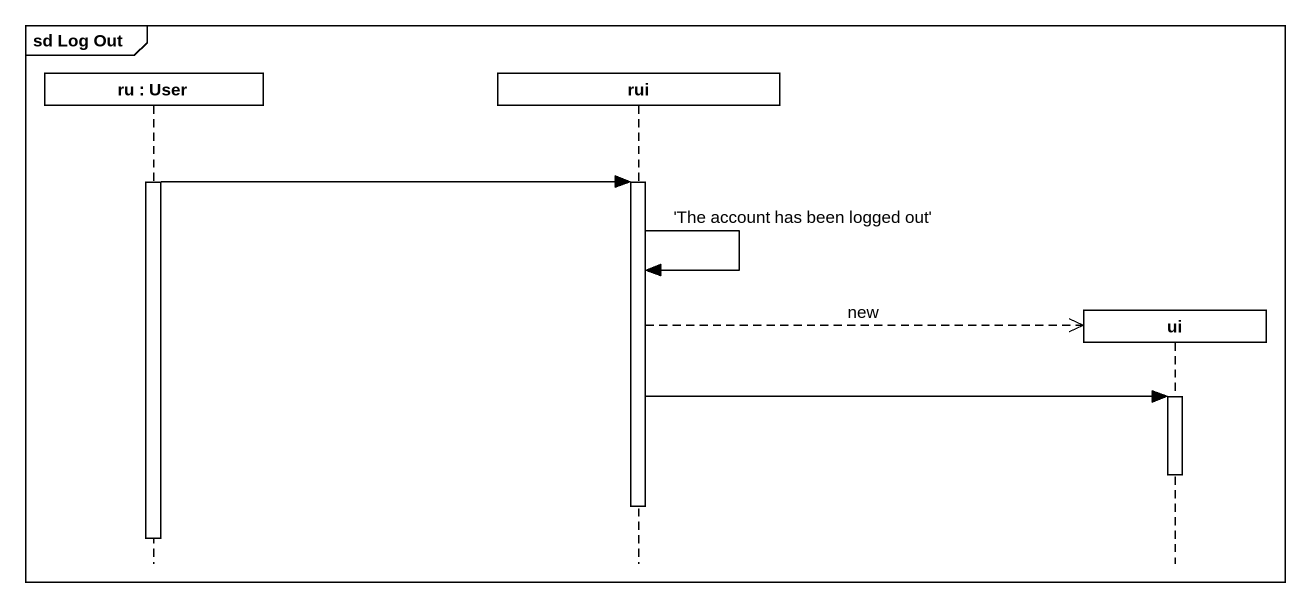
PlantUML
@startuml
mainframe sd Log Out
hide footbox
participant "ru : User" as ru
participant rui
participant ui

activate ru
ru -> rui
activate rui
rui -> rui : 'The account has been logged out'
rui -->> ui ** : new
rui -> ui
activate ui
deactivate ui
deactivate rui
deactivate ru
@enduml
